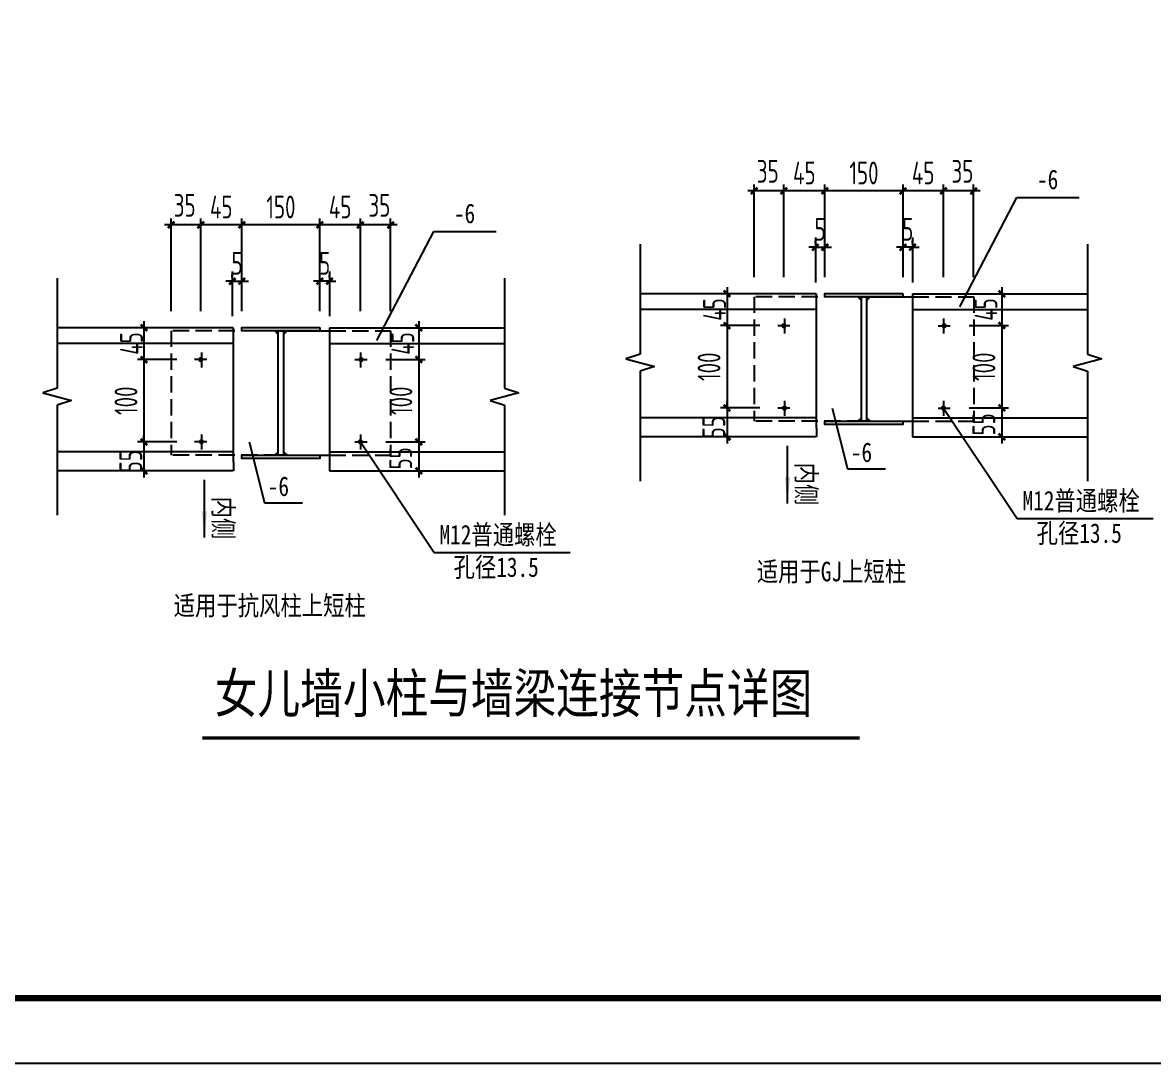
# Model space of a CAD drawing. Extents: x 492302 to 683319, y -252071 to 755100.
# Drawn here: x 531903 to 549251, y -252071 to -236097 of the extents above; entities that cross this region are included whole.
import ezdxf

# ---------------------------------------------------------------- set-up
doc = ezdxf.new("R2010")
doc.units = 0
doc.header["$LTSCALE"] = 1000
doc.header["$MEASUREMENT"] = 0
doc.linetypes.add('DASH', pattern=[0.35, 0.25, -0.1])
doc.layers.get('Defpoints').update_dxf_attribs({"color": 250})
for name, color, linetype in [('3T_WOOD', 21, 'Continuous'), ('OTHER', 7, 'Continuous'), ('PUB_DIM', 171, 'Continuous'), ('PUB_TEXT', 7, 'Continuous'), ('TK', 4, 'Continuous'), ('图层1', 8, 'Continuous'), ('水平支撑', 4, 'Continuous')]:
    doc.layers.add(name, color=color, linetype=linetype)
doc.styles.add('-宋体', font='', dxfattribs={"width": 0.8})
doc.styles.add('TSSD_Dimension', font='Tssdeng.shx', dxfattribs={"width": 0.7, "bigfont": 'hztxt.shx'})
doc.styles.get('-宋体').set_extended_font_data('SimSun')
doc.dimstyles.new('TSSD_20_100', dxfattribs={"dimtxt": 350, "dimasz": 100, "dimexe": 100, "dimexo": 250, "dimgap": 100, "dimtad": 1, "dimdec": 0, "dimlfac": 0.2, "dimzin": 0, "dimdsep": 46, "dimtxsty": 'TSSD_Dimension', "dimblk": 'ARCHTICK', "dimblk1": 'ARCHTICK', "dimblk2": 'ARCHTICK', "dimcen": 0, "dimdle": 100, "dimclrt": 7, "dimadec": 0, "dimazin": 0, "dimtfac": 1, "dimtdec": 0, "dimtix": 1, "dimtmove": 2, "dimatfit": 3, "dimfxl": 0, "dimtolj": 1, "dimtzin": 0, "dimarcsym": 0})

# ---------------------------------------------------------------- blocks, each defined once
blk = doc.blocks.new('_ArchTick')
at = {"color": 0, "linetype": 'ByBlock', "const_width": 0.4}
blk.add_lwpolyline([(-0.5, -0.5), (0.5, 0.5)], dxfattribs=at)
blk = doc.blocks.new('*D1425')
at = {"layer": 'Defpoints', "color": 0}
for p in [(545410, -238680), (545410, -240255), (546030, -240255)]:
    blk.add_point(p, dxfattribs=at)
at = {"layer": 'PUB_DIM', "color": 0, "lineweight": -2}
for p, q in [((546130, -238680), (545310, -238680)), ((545410, -240005), (545410, -238580)), ((546030, -240005), (546030, -238580))]:
    blk.add_line(p, q, dxfattribs=at)
at = {"layer": 'PUB_DIM', "color": 0, "lineweight": -2, "xscale": 100, "yscale": 100, "zscale": 100, "rotation": 180}
blk.add_blockref('_ArchTick', (545410, -238680), dxfattribs=at)
at = {"layer": 'PUB_DIM', "color": 0, "lineweight": -2, "xscale": 100, "yscale": 100, "zscale": 100}
blk.add_blockref('_ArchTick', (546030, -238680), dxfattribs=at)
at = {"layer": 'PUB_DIM', "color": 7, "insert": (545720, -238405), "char_height": 350, "attachment_point": 5, "style": 'TSSD_Dimension'}
blk.add_mtext('\\A1;45', dxfattribs=at)
blk = doc.blocks.new('*D1426')
at = {"layer": 'Defpoints', "color": 0}
for p in [(546030, -238680), (546030, -240255), (546494, -240255)]:
    blk.add_point(p, dxfattribs=at)
at = {"layer": 'PUB_DIM', "color": 0, "lineweight": -2}
for p, q in [((546594, -238680), (545930, -238680)), ((546030, -240005), (546030, -238580)), ((546494, -240005), (546494, -238580))]:
    blk.add_line(p, q, dxfattribs=at)
at = {"layer": 'PUB_DIM', "color": 0, "lineweight": -2, "xscale": 100, "yscale": 100, "zscale": 100, "rotation": 180}
blk.add_blockref('_ArchTick', (546030, -238680), dxfattribs=at)
at = {"layer": 'PUB_DIM', "color": 0, "lineweight": -2, "xscale": 100, "yscale": 100, "zscale": 100}
blk.add_blockref('_ArchTick', (546494, -238680), dxfattribs=at)
at = {"layer": 'PUB_DIM', "color": 7, "insert": (546322, -238380), "char_height": 350, "attachment_point": 5, "style": 'TSSD_Dimension'}
blk.add_mtext('\\A1;35', dxfattribs=at)
blk = doc.blocks.new('*D1427')
at = {"layer": 'Defpoints', "color": 0}
for p in [(543127, -238680), (543127, -240255), (543581, -240255)]:
    blk.add_point(p, dxfattribs=at)
at = {"layer": 'PUB_DIM', "color": 0, "lineweight": -2}
for p, q in [((543681, -238680), (543027, -238680)), ((543127, -240005), (543127, -238580)), ((543581, -240005), (543581, -238580))]:
    blk.add_line(p, q, dxfattribs=at)
at = {"layer": 'PUB_DIM', "color": 0, "lineweight": -2, "xscale": 100, "yscale": 100, "zscale": 100}
for p, rotation in [((543127, -238680), 179.9999999981185), ((543581, -238680), 359.9999999981185)]:
    blk.add_blockref('_ArchTick', p, dxfattribs=dict(at, rotation=rotation))
at = {"layer": 'PUB_DIM', "color": 7, "insert": (543335, -238380), "char_height": 350, "attachment_point": 5, "rotation": 360, "style": 'TSSD_Dimension'}
blk.add_mtext('\\A1;35', dxfattribs=at)
blk = doc.blocks.new('*D1428')
at = {"layer": 'Defpoints', "color": 0}
for p in [(543581, -238680), (543581, -240255), (544212, -240255)]:
    blk.add_point(p, dxfattribs=at)
at = {"layer": 'PUB_DIM', "color": 0, "lineweight": -2}
for p, q in [((544312, -238680), (543481, -238680)), ((543581, -240005), (543581, -238580)), ((544212, -240005), (544212, -238580))]:
    blk.add_line(p, q, dxfattribs=at)
at = {"layer": 'PUB_DIM', "color": 0, "lineweight": -2, "xscale": 100, "yscale": 100, "zscale": 100}
for p, rotation in [((543581, -238680), 180.0000000013527), ((544212, -238680), 1.352677969634897e-09)]:
    blk.add_blockref('_ArchTick', p, dxfattribs=dict(at, rotation=rotation))
at = {"layer": 'PUB_DIM', "color": 7, "insert": (543896, -238405), "char_height": 350, "attachment_point": 5, "rotation": 0, "style": 'TSSD_Dimension'}
blk.add_mtext('\\A1;45', dxfattribs=at)
blk = doc.blocks.new('*D1429')
at = {"layer": 'Defpoints', "color": 0}
for p in [(544212, -238680), (544212, -240255), (545410, -240255)]:
    blk.add_point(p, dxfattribs=at)
at = {"layer": 'PUB_DIM', "color": 0, "lineweight": -2}
for p, q in [((545510, -238680), (544112, -238680)), ((544212, -240005), (544212, -238580)), ((545410, -240005), (545410, -238580))]:
    blk.add_line(p, q, dxfattribs=at)
at = {"layer": 'PUB_DIM', "color": 0, "lineweight": -2, "xscale": 100, "yscale": 100, "zscale": 100}
for p, rotation in [((544212, -238680), 179.9999999985741), ((545410, -238680), 359.9999999985741)]:
    blk.add_blockref('_ArchTick', p, dxfattribs=dict(at, rotation=rotation))
at = {"layer": 'PUB_DIM', "color": 7, "insert": (544811, -238405), "char_height": 350, "attachment_point": 5, "rotation": 360, "style": 'TSSD_Dimension'}
blk.add_mtext('\\A1;150', dxfattribs=at)
blk = doc.blocks.new('_ARROW')
blk.add_solid([(0, 0), (-1, 0.1), (-1, -0.1)])
blk = doc.blocks.new('*D1433')
at = {"layer": 'Defpoints', "color": 0}
for p in [(543463, -240259), (542710, -240747), (543463, -240747)]:
    blk.add_point(p, dxfattribs=at)
at = {"layer": 'PUB_DIM', "color": 0, "lineweight": -2}
for p, q in [((543213, -240259), (542610, -240259)), ((542710, -240159), (542710, -240847)), ((543213, -240747), (542610, -240747))]:
    blk.add_line(p, q, dxfattribs=at)
at = {"layer": 'PUB_DIM', "color": 0, "lineweight": -2, "xscale": 100, "yscale": 100, "zscale": 100}
for p, rotation in [((542710, -240259), 90), ((542710, -240747), 270)]:
    blk.add_blockref('_ArchTick', p, dxfattribs=dict(at, rotation=rotation))
at = {"layer": 'PUB_DIM', "color": 7, "insert": (542519, -240501), "char_height": 350, "attachment_point": 5, "rotation": 90, "style": 'TSSD_Dimension'}
blk.add_mtext('\\A1;45', dxfattribs=at)
blk = doc.blocks.new('*D1434')
at = {"layer": 'Defpoints', "color": 0}
for p in [(546173, -240259), (546173, -240747), (546926, -240747)]:
    blk.add_point(p, dxfattribs=at)
at = {"layer": 'PUB_DIM', "color": 0, "lineweight": -2}
for p, q in [((546423, -240259), (547026, -240259)), ((546926, -240159), (546926, -240847)), ((546423, -240747), (547026, -240747))]:
    blk.add_line(p, q, dxfattribs=at)
at = {"layer": 'PUB_DIM', "color": 0, "lineweight": -2, "xscale": 100, "yscale": 100, "zscale": 100}
for p, rotation in [((546926, -240259), 90), ((546926, -240747), 270)]:
    blk.add_blockref('_ArchTick', p, dxfattribs=dict(at, rotation=rotation))
at = {"layer": 'PUB_DIM', "color": 7, "insert": (546682, -240501), "char_height": 350, "attachment_point": 5, "rotation": 90, "style": 'TSSD_Dimension'}
blk.add_mtext('\\A1;45', dxfattribs=at)
blk = doc.blocks.new('*D1435')
at = {"layer": 'Defpoints', "color": 0}
for p in [(545410, -239545), (545410, -239739), (545556, -239739)]:
    blk.add_point(p, dxfattribs=at)
at = {"layer": 'PUB_DIM', "color": 0, "lineweight": -2}
for p, q in [((545410, -239545), (545310, -239545)), ((545410, -239489), (545410, -239445)), ((545556, -239545), (545410, -239545)), ((545556, -239489), (545556, -239445)), ((545556, -239545), (545656, -239545))]:
    blk.add_line(p, q, dxfattribs=at)
at = {"layer": 'PUB_DIM', "color": 0, "lineweight": -2, "xscale": 100, "yscale": 100, "zscale": 100}
blk.add_blockref('_ArchTick', (545410, -239545), dxfattribs=at)
at = {"layer": 'PUB_DIM', "color": 0, "lineweight": -2, "xscale": 100, "yscale": 100, "zscale": 100, "rotation": 180}
blk.add_blockref('_ArchTick', (545556, -239545), dxfattribs=at)
at = {"layer": 'PUB_DIM', "color": 7, "insert": (545483, -239270), "char_height": 350, "attachment_point": 5, "style": 'TSSD_Dimension'}
blk.add_mtext('\\A1;5', dxfattribs=at)
blk = doc.blocks.new('*D1436')
at = {"layer": 'Defpoints', "color": 0}
for p in [(544212, -239545), (544065, -239739), (544212, -239739)]:
    blk.add_point(p, dxfattribs=at)
at = {"layer": 'PUB_DIM', "color": 0, "lineweight": -2}
for p, q in [((544065, -239545), (543965, -239545)), ((544065, -239489), (544065, -239445)), ((544065, -239545), (544212, -239545)), ((544212, -239489), (544212, -239445)), ((544212, -239545), (544312, -239545))]:
    blk.add_line(p, q, dxfattribs=at)
at = {"layer": 'PUB_DIM', "color": 0, "lineweight": -2, "xscale": 100, "yscale": 100, "zscale": 100}
blk.add_blockref('_ArchTick', (544065, -239545), dxfattribs=at)
at = {"layer": 'PUB_DIM', "color": 0, "lineweight": -2, "xscale": 100, "yscale": 100, "zscale": 100, "rotation": 180}
blk.add_blockref('_ArchTick', (544212, -239545), dxfattribs=at)
at = {"layer": 'PUB_DIM', "color": 7, "insert": (544139, -239270), "char_height": 350, "attachment_point": 5, "style": 'TSSD_Dimension'}
blk.add_mtext('\\A1;5', dxfattribs=at)
blk = doc.blocks.new('*D1437')
at = {"layer": 'Defpoints', "color": 0}
for p in [(543463, -242011), (542710, -242455), (543463, -242455)]:
    blk.add_point(p, dxfattribs=at)
at = {"layer": 'PUB_DIM', "color": 0, "lineweight": -2}
for p, q in [((542710, -242011), (542710, -241911)), ((543213, -242011), (542610, -242011)), ((542710, -242011), (542710, -242455)), ((543213, -242455), (542610, -242455)), ((542710, -242455), (542710, -242555))]:
    blk.add_line(p, q, dxfattribs=at)
at = {"layer": 'PUB_DIM', "color": 0, "lineweight": -2, "xscale": 100, "yscale": 100, "zscale": 100}
for p, rotation in [((542710, -242011), 270), ((542710, -242455), 90)]:
    blk.add_blockref('_ArchTick', p, dxfattribs=dict(at, rotation=rotation))
at = {"layer": 'PUB_DIM', "color": 7, "insert": (542508, -242307), "char_height": 350, "attachment_point": 5, "rotation": 90, "style": 'TSSD_Dimension'}
blk.add_mtext('\\A1;55', dxfattribs=at)
blk = doc.blocks.new('*D1438')
at = {"layer": 'Defpoints', "color": 0}
for p in [(546173, -242011), (546173, -242455), (546926, -242455)]:
    blk.add_point(p, dxfattribs=at)
at = {"layer": 'PUB_DIM', "color": 0, "lineweight": -2}
for p, q in [((546926, -241911), (546926, -242555)), ((546423, -242011), (547026, -242011)), ((546423, -242455), (547026, -242455))]:
    blk.add_line(p, q, dxfattribs=at)
at = {"layer": 'PUB_DIM', "color": 0, "lineweight": -2, "xscale": 100, "yscale": 100, "zscale": 100}
for p, rotation in [((546926, -242011), 90), ((546926, -242455), 270)]:
    blk.add_blockref('_ArchTick', p, dxfattribs=dict(at, rotation=rotation))
at = {"layer": 'PUB_DIM', "color": 7, "insert": (546650, -242264), "char_height": 350, "attachment_point": 5, "rotation": 90, "style": 'TSSD_Dimension'}
blk.add_mtext('\\A1;55', dxfattribs=at)
blk = doc.blocks.new('*D1439')
at = {"layer": 'Defpoints', "color": 0}
for p in [(546173, -240747), (546173, -242011), (546926, -242011)]:
    blk.add_point(p, dxfattribs=at)
at = {"layer": 'PUB_DIM', "color": 0, "lineweight": -2}
for p, q in [((546423, -240747), (547026, -240747)), ((546926, -240647), (546926, -242111)), ((546423, -242011), (547026, -242011))]:
    blk.add_line(p, q, dxfattribs=at)
at = {"layer": 'PUB_DIM', "color": 0, "lineweight": -2, "xscale": 100, "yscale": 100, "zscale": 100}
for p, rotation in [((546926, -240747), 90), ((546926, -242011), 270)]:
    blk.add_blockref('_ArchTick', p, dxfattribs=dict(at, rotation=rotation))
at = {"layer": 'PUB_DIM', "color": 7, "insert": (546651, -241379), "char_height": 350, "attachment_point": 5, "rotation": 90, "style": 'TSSD_Dimension'}
blk.add_mtext('\\A1;100', dxfattribs=at)
blk = doc.blocks.new('*D1440')
at = {"layer": 'Defpoints', "color": 0}
for p in [(543463, -240747), (542710, -242011), (543463, -242011)]:
    blk.add_point(p, dxfattribs=at)
at = {"layer": 'PUB_DIM', "color": 0, "lineweight": -2}
for p, q in [((543213, -240747), (542610, -240747)), ((542710, -240647), (542710, -242111)), ((543213, -242011), (542610, -242011))]:
    blk.add_line(p, q, dxfattribs=at)
at = {"layer": 'PUB_DIM', "color": 0, "lineweight": -2, "xscale": 100, "yscale": 100, "zscale": 100}
for p, rotation in [((542710, -240747), 90), ((542710, -242011), 270)]:
    blk.add_blockref('_ArchTick', p, dxfattribs=dict(at, rotation=rotation))
at = {"layer": 'PUB_DIM', "color": 7, "insert": (542435, -241379), "char_height": 350, "attachment_point": 5, "rotation": 90, "style": 'TSSD_Dimension'}
blk.add_mtext('\\A1;100', dxfattribs=at)
blk = doc.blocks.new('*D1444')
at = {"layer": 'Defpoints', "color": 0}
for p in [(537228, -241269), (537228, -242533), (537981, -242533)]:
    blk.add_point(p, dxfattribs=at)
at = {"layer": 'PUB_DIM', "color": 0, "lineweight": -2}
for p, q in [((537478, -241269), (538081, -241269)), ((537981, -241169), (537981, -242633)), ((537478, -242533), (538081, -242533))]:
    blk.add_line(p, q, dxfattribs=at)
at = {"layer": 'PUB_DIM', "color": 0, "lineweight": -2, "xscale": 100, "yscale": 100, "zscale": 100}
for p, rotation in [((537981, -241269), 90), ((537981, -242533), 270)]:
    blk.add_blockref('_ArchTick', p, dxfattribs=dict(at, rotation=rotation))
at = {"layer": 'PUB_DIM', "color": 7, "insert": (537706, -241901), "char_height": 350, "attachment_point": 5, "rotation": 90, "style": 'TSSD_Dimension'}
blk.add_mtext('\\A1;100', dxfattribs=at)
blk = doc.blocks.new('*D1445')
at = {"layer": 'Defpoints', "color": 0}
for p in [(537228, -242533), (537228, -242977), (537981, -242977)]:
    blk.add_point(p, dxfattribs=at)
at = {"layer": 'PUB_DIM', "color": 0, "lineweight": -2}
for p, q in [((537981, -242433), (537981, -243077)), ((537478, -242533), (538081, -242533)), ((537478, -242977), (538081, -242977))]:
    blk.add_line(p, q, dxfattribs=at)
at = {"layer": 'PUB_DIM', "color": 0, "lineweight": -2, "xscale": 100, "yscale": 100, "zscale": 100}
for p, rotation in [((537981, -242533), 90), ((537981, -242977), 270)]:
    blk.add_blockref('_ArchTick', p, dxfattribs=dict(at, rotation=rotation))
at = {"layer": 'PUB_DIM', "color": 7, "insert": (537704, -242785), "char_height": 350, "attachment_point": 5, "rotation": 90, "style": 'TSSD_Dimension'}
blk.add_mtext('\\A1;55', dxfattribs=at)
blk = doc.blocks.new('*D1446')
at = {"layer": 'Defpoints', "color": 0}
for p in [(537228, -240780), (537228, -241269), (537981, -241269)]:
    blk.add_point(p, dxfattribs=at)
at = {"layer": 'PUB_DIM', "color": 0, "lineweight": -2}
for p, q in [((537478, -240780), (538081, -240780)), ((537981, -240680), (537981, -241369)), ((537478, -241269), (538081, -241269))]:
    blk.add_line(p, q, dxfattribs=at)
at = {"layer": 'PUB_DIM', "color": 0, "lineweight": -2, "xscale": 100, "yscale": 100, "zscale": 100}
for p, rotation in [((537981, -240780), 90), ((537981, -241269), 270)]:
    blk.add_blockref('_ArchTick', p, dxfattribs=dict(at, rotation=rotation))
at = {"layer": 'PUB_DIM', "color": 7, "insert": (537737, -241022), "char_height": 350, "attachment_point": 5, "rotation": 90, "style": 'TSSD_Dimension'}
blk.add_mtext('\\A1;45', dxfattribs=at)
blk = doc.blocks.new('*D1447')
at = {"layer": 'Defpoints', "color": 0}
for p in [(534517, -241269), (533765, -242533), (534517, -242533)]:
    blk.add_point(p, dxfattribs=at)
at = {"layer": 'PUB_DIM', "color": 0, "lineweight": -2}
for p, q in [((534267, -241269), (533665, -241269)), ((533765, -241169), (533765, -242633)), ((534267, -242533), (533665, -242533))]:
    blk.add_line(p, q, dxfattribs=at)
at = {"layer": 'PUB_DIM', "color": 0, "lineweight": -2, "xscale": 100, "yscale": 100, "zscale": 100}
for p, rotation in [((533765, -241269), 90), ((533765, -242533), 270)]:
    blk.add_blockref('_ArchTick', p, dxfattribs=dict(at, rotation=rotation))
at = {"layer": 'PUB_DIM', "color": 7, "insert": (533490, -241901), "char_height": 350, "attachment_point": 5, "rotation": 90, "style": 'TSSD_Dimension'}
blk.add_mtext('\\A1;100', dxfattribs=at)
blk = doc.blocks.new('*D1448')
at = {"layer": 'Defpoints', "color": 0}
for p in [(534517, -242533), (533765, -242977), (534517, -242977)]:
    blk.add_point(p, dxfattribs=at)
at = {"layer": 'PUB_DIM', "color": 0, "lineweight": -2}
for p, q in [((533765, -242533), (533765, -242433)), ((534267, -242533), (533665, -242533)), ((533765, -242533), (533765, -242977)), ((534267, -242977), (533665, -242977)), ((533765, -242977), (533765, -243077))]:
    blk.add_line(p, q, dxfattribs=at)
at = {"layer": 'PUB_DIM', "color": 0, "lineweight": -2, "xscale": 100, "yscale": 100, "zscale": 100}
for p, rotation in [((533765, -242533), 270), ((533765, -242977), 90)]:
    blk.add_blockref('_ArchTick', p, dxfattribs=dict(at, rotation=rotation))
at = {"layer": 'PUB_DIM', "color": 7, "insert": (533563, -242829), "char_height": 350, "attachment_point": 5, "rotation": 90, "style": 'TSSD_Dimension'}
blk.add_mtext('\\A1;55', dxfattribs=at)
blk = doc.blocks.new('*D1449')
at = {"layer": 'Defpoints', "color": 0}
for p in [(534517, -240780), (533765, -241269), (534517, -241269)]:
    blk.add_point(p, dxfattribs=at)
at = {"layer": 'PUB_DIM', "color": 0, "lineweight": -2}
for p, q in [((534267, -240780), (533665, -240780)), ((533765, -240680), (533765, -241369)), ((534267, -241269), (533665, -241269))]:
    blk.add_line(p, q, dxfattribs=at)
at = {"layer": 'PUB_DIM', "color": 0, "lineweight": -2, "xscale": 100, "yscale": 100, "zscale": 100}
for p, rotation in [((533765, -240780), 90), ((533765, -241269), 270)]:
    blk.add_blockref('_ArchTick', p, dxfattribs=dict(at, rotation=rotation))
at = {"layer": 'PUB_DIM', "color": 7, "insert": (533574, -241022), "char_height": 350, "attachment_point": 5, "rotation": 90, "style": 'TSSD_Dimension'}
blk.add_mtext('\\A1;45', dxfattribs=at)
blk = doc.blocks.new('*D1450')
at = {"layer": 'Defpoints', "color": 0}
for p in [(535267, -239202), (535267, -240776), (536464, -240776)]:
    blk.add_point(p, dxfattribs=at)
at = {"layer": 'PUB_DIM', "color": 0, "lineweight": -2}
for p, q in [((536564, -239202), (535167, -239202)), ((535267, -240526), (535267, -239102)), ((536464, -240526), (536464, -239102))]:
    blk.add_line(p, q, dxfattribs=at)
at = {"layer": 'PUB_DIM', "color": 0, "lineweight": -2, "xscale": 100, "yscale": 100, "zscale": 100}
for p, rotation in [((535267, -239202), 179.999999999287), ((536464, -239202), 359.999999999287)]:
    blk.add_blockref('_ArchTick', p, dxfattribs=dict(at, rotation=rotation))
at = {"layer": 'PUB_DIM', "color": 7, "insert": (535866, -238927), "char_height": 350, "attachment_point": 5, "style": 'TSSD_Dimension'}
blk.add_mtext('\\A1;150', dxfattribs=at)
blk = doc.blocks.new('*D1451')
at = {"layer": 'Defpoints', "color": 0}
for p in [(534636, -239202), (534636, -240776), (535267, -240776)]:
    blk.add_point(p, dxfattribs=at)
at = {"layer": 'PUB_DIM', "color": 0, "lineweight": -2}
for p, q in [((535367, -239202), (534536, -239202)), ((534636, -240526), (534636, -239102)), ((535267, -240526), (535267, -239102))]:
    blk.add_line(p, q, dxfattribs=at)
at = {"layer": 'PUB_DIM', "color": 0, "lineweight": -2, "xscale": 100, "yscale": 100, "zscale": 100, "rotation": 180}
blk.add_blockref('_ArchTick', (534636, -239202), dxfattribs=at)
at = {"layer": 'PUB_DIM', "color": 0, "lineweight": -2, "xscale": 100, "yscale": 100, "zscale": 100}
blk.add_blockref('_ArchTick', (535267, -239202), dxfattribs=at)
at = {"layer": 'PUB_DIM', "color": 7, "insert": (534951, -238927), "char_height": 350, "attachment_point": 5, "style": 'TSSD_Dimension'}
blk.add_mtext('\\A1;45', dxfattribs=at)
blk = doc.blocks.new('*D1452')
at = {"layer": 'Defpoints', "color": 0}
for p in [(534182, -239202), (534182, -240776), (534636, -240776)]:
    blk.add_point(p, dxfattribs=at)
at = {"layer": 'PUB_DIM', "color": 0, "lineweight": -2}
for p, q in [((534736, -239202), (534082, -239202)), ((534182, -240526), (534182, -239102)), ((534636, -240526), (534636, -239102))]:
    blk.add_line(p, q, dxfattribs=at)
at = {"layer": 'PUB_DIM', "color": 0, "lineweight": -2, "xscale": 100, "yscale": 100, "zscale": 100, "rotation": 180}
blk.add_blockref('_ArchTick', (534182, -239202), dxfattribs=at)
at = {"layer": 'PUB_DIM', "color": 0, "lineweight": -2, "xscale": 100, "yscale": 100, "zscale": 100}
blk.add_blockref('_ArchTick', (534636, -239202), dxfattribs=at)
at = {"layer": 'PUB_DIM', "color": 7, "insert": (534390, -238902), "char_height": 350, "attachment_point": 5, "style": 'TSSD_Dimension'}
blk.add_mtext('\\A1;35', dxfattribs=at)
blk = doc.blocks.new('*D1453')
at = {"layer": 'Defpoints', "color": 0}
for p in [(537085, -239202), (537085, -240776), (537549, -240776)]:
    blk.add_point(p, dxfattribs=at)
at = {"layer": 'PUB_DIM', "color": 0, "lineweight": -2}
for p, q in [((537649, -239202), (536985, -239202)), ((537085, -240526), (537085, -239102)), ((537549, -240526), (537549, -239102))]:
    blk.add_line(p, q, dxfattribs=at)
at = {"layer": 'PUB_DIM', "color": 0, "lineweight": -2, "xscale": 100, "yscale": 100, "zscale": 100}
for p, rotation in [((537085, -239202), 180.0000000018392), ((537549, -239202), 1.839248753299216e-09)]:
    blk.add_blockref('_ArchTick', p, dxfattribs=dict(at, rotation=rotation))
at = {"layer": 'PUB_DIM', "color": 7, "insert": (537377, -238902), "char_height": 350, "attachment_point": 5, "rotation": 0, "style": 'TSSD_Dimension'}
blk.add_mtext('\\A1;35', dxfattribs=at)
blk = doc.blocks.new('*D1454')
at = {"layer": 'Defpoints', "color": 0}
for p in [(536464, -239202), (536464, -240776), (537085, -240776)]:
    blk.add_point(p, dxfattribs=at)
at = {"layer": 'PUB_DIM', "color": 0, "lineweight": -2}
for p, q in [((537185, -239202), (536364, -239202)), ((536464, -240526), (536464, -239102)), ((537085, -240526), (537085, -239102))]:
    blk.add_line(p, q, dxfattribs=at)
at = {"layer": 'PUB_DIM', "color": 0, "lineweight": -2, "xscale": 100, "yscale": 100, "zscale": 100}
for p, rotation in [((536464, -239202), 179.9999999986246), ((537085, -239202), 359.9999999986247)]:
    blk.add_blockref('_ArchTick', p, dxfattribs=dict(at, rotation=rotation))
at = {"layer": 'PUB_DIM', "color": 7, "insert": (536775, -238927), "char_height": 350, "attachment_point": 5, "rotation": 360, "style": 'TSSD_Dimension'}
blk.add_mtext('\\A1;45', dxfattribs=at)
blk = doc.blocks.new('*D1455')
at = {"layer": 'Defpoints', "color": 0}
for p in [(535267, -240067), (535120, -240261), (535267, -240261)]:
    blk.add_point(p, dxfattribs=at)
at = {"layer": 'PUB_DIM', "color": 0, "lineweight": -2}
for p, q in [((535120, -240067), (535020, -240067)), ((535120, -240011), (535120, -239967)), ((535120, -240067), (535267, -240067)), ((535267, -240011), (535267, -239967)), ((535267, -240067), (535367, -240067))]:
    blk.add_line(p, q, dxfattribs=at)
at = {"layer": 'PUB_DIM', "color": 0, "lineweight": -2, "xscale": 100, "yscale": 100, "zscale": 100}
blk.add_blockref('_ArchTick', (535120, -240067), dxfattribs=at)
at = {"layer": 'PUB_DIM', "color": 0, "lineweight": -2, "xscale": 100, "yscale": 100, "zscale": 100, "rotation": 180}
blk.add_blockref('_ArchTick', (535267, -240067), dxfattribs=at)
at = {"layer": 'PUB_DIM', "color": 7, "insert": (535194, -239792), "char_height": 350, "attachment_point": 5, "style": 'TSSD_Dimension'}
blk.add_mtext('\\A1;5', dxfattribs=at)
blk = doc.blocks.new('*D1456')
at = {"layer": 'Defpoints', "color": 0}
for p in [(536464, -240067), (536464, -240261), (536611, -240261)]:
    blk.add_point(p, dxfattribs=at)
at = {"layer": 'PUB_DIM', "color": 0, "lineweight": -2}
for p, q in [((536464, -240067), (536364, -240067)), ((536464, -240011), (536464, -239967)), ((536611, -240067), (536464, -240067)), ((536611, -240011), (536611, -239967)), ((536611, -240067), (536711, -240067))]:
    blk.add_line(p, q, dxfattribs=at)
at = {"layer": 'PUB_DIM', "color": 0, "lineweight": -2, "xscale": 100, "yscale": 100, "zscale": 100}
blk.add_blockref('_ArchTick', (536464, -240067), dxfattribs=at)
at = {"layer": 'PUB_DIM', "color": 0, "lineweight": -2, "xscale": 100, "yscale": 100, "zscale": 100, "rotation": 180}
blk.add_blockref('_ArchTick', (536611, -240067), dxfattribs=at)
at = {"layer": 'PUB_DIM', "color": 7, "insert": (536538, -239792), "char_height": 350, "attachment_point": 5, "style": 'TSSD_Dimension'}
blk.add_mtext('\\A1;5', dxfattribs=at)
blk = doc.blocks.new('GeYuanFrame_33718775', base_point=(20.09, 4.53))
at = {"layer": 'TK'}
blk.add_lwpolyline([(20.09, 4.53), (20.09, 598.53), (861.09, 598.53), (861.09, 4.53)], close=True, dxfattribs=at)
at = {"layer": 'TK', "const_width": 1}
blk.add_lwpolyline([(45.09, 588.53), (851.09, 588.53), (851.09, 14.53), (45.09, 14.53)], close=True, dxfattribs=at)

msp = doc.modelspace()

# ---------------------------------------------------------------- linework, layer by layer
at = {"layer": 'OTHER'}
for p, q in [((541376.9, -239495.8), (541376.9, -241185.5)), ((548241.6, -239495.8), (548241.6, -241185.5)), ((532431.8, -240017.2), (532431.8, -241707)), ((539296.6, -240017.2), (539296.6, -241707)), ((541376.9, -241185.5), (541156.9, -241255.5)), ((541156.9, -241255.5), (541596.9, -241375.5)), ((548461.6, -241255.5), (548021.6, -241375.5)), ((548241.6, -241185.5), (548461.6, -241255.5)), ((541596.9, -241375.5), (541376.9, -241445.5)), ((541376.9, -241445.5), (541376.9, -243135.2)), ((548021.6, -241375.5), (548241.6, -241445.5)), ((548241.6, -241445.5), (548241.6, -243135.2)), ((532431.8, -241707), (532211.8, -241777)), ((532211.8, -241777), (532651.8, -241897)), ((539516.6, -241777), (539076.6, -241897)), ((539296.6, -241707), (539516.6, -241777)), ((532651.8, -241897), (532431.8, -241967)), ((532431.8, -241967), (532431.8, -243656.7)), ((539076.6, -241897), (539296.6, -241967)), ((539296.6, -241967), (539296.6, -243656.7))]:
    msp.add_line(p, q, dxfattribs=at)
at = {"layer": 'PUB_DIM'}
msp.add_line((545556.1, -242161.8), (548241.6, -242161.8), dxfattribs=at)
for points in [[(543637.5, -243477.1), (543637.5, -242592.9)], [(534692.5, -243998.6), (534692.5, -243114.4)]]:
    msp.add_lwpolyline(points, dxfattribs=at)
at = {"layer": '图层1'}
for p, q in [((546283.8, -240457.2), (547156, -238782.2)), ((547156, -238782.2), (548113.7, -238782.2)), ((537338.7, -240978.7), (538210.9, -239303.7)), ((538210.9, -239303.7), (539168.6, -239303.7)), ((544325, -242012.4), (544558.8, -242947)), ((546030.3, -242013.8), (547159.8, -243706.4)), ((535379.9, -242533.9), (535613.7, -243468.5)), ((537085.2, -242530), (538214.7, -244227.8)), ((544558.8, -242947), (545143.3, -242947)), ((535613.7, -243468.5), (536198.2, -243468.5)), ((547159.8, -243706.4), (549249.3, -243706.4)), ((538214.7, -244227.8), (540304.2, -244227.8))]:
    msp.add_line(p, q, dxfattribs=at)
at = {"layer": '水平支撑'}
for p, q in [((544065.4, -239395.2), (544065.4, -240083.8)), ((545556.1, -239395.2), (545556.1, -240083.8)), ((535120.3, -239916.7), (535120.3, -240605.3)), ((536611, -239916.7), (536611, -240605.3)), ((544079.8, -240258.5), (541394.1, -240258.5)), ((544079.8, -240258.5), (544079.8, -240407.7)), ((545556.1, -240258.5), (545556.1, -240407.7)), ((545556.1, -240258.5), (548241.8, -240258.5)), ((544079.8, -240407.7), (544079.8, -242319.9)), ((544079.8, -240407.7), (544079.8, -242319.9)), ((544716, -240304), (544771.3, -240360.7)), ((544819.7, -240304), (545556.1, -240304)), ((544905.6, -240304), (544850.2, -240360.7)), ((545556.1, -240407.7), (545556.1, -242319.9)), ((544079.8, -240500.9), (541394.1, -240500.9)), ((545556.1, -240500.9), (548241.8, -240500.9)), ((535134.7, -240780), (532449, -240780)), ((535134.7, -240780), (535134.7, -240929.2)), ((536611, -240780), (539296.7, -240780)), ((536611, -240780), (536611, -240929.2)), ((543674.5, -240750), (543487.2, -240750)), ((543674.5, -240750), (543487.2, -240750)), ((543591.3, -240639.5), (543591.3, -240871.2)), ((545947, -240750), (546134.4, -240750)), ((546030.3, -240639.5), (546030.3, -240871.2)), ((535134.7, -240929.2), (535134.7, -242841.3)), ((535134.7, -240929.2), (535134.7, -242841.3)), ((535770.9, -240825.5), (535826.2, -240882.2)), ((535874.6, -240825.5), (536611, -240825.5)), ((535960.5, -240825.5), (535905.2, -240882.2)), ((536611, -240929.2), (536611, -242841.3)), ((535134.7, -241022.3), (532449, -241022.3)), ((536611, -241022.3), (539296.7, -241022.3)), ((534729.5, -241269.3), (534542.1, -241269.3)), ((534729.5, -241269.3), (534542.1, -241269.3)), ((534646.2, -241158.8), (534646.2, -241390.5)), ((537001.9, -241269.3), (537189.3, -241269.3)), ((537085.2, -241158.8), (537085.2, -241390.5)), ((543591.3, -241903.3), (543591.3, -242135)), ((546030.3, -241903.3), (546030.3, -242135)), ((544079.8, -242161.8), (541394.3, -242161.8)), ((543674.5, -242013.8), (543487.2, -242013.8)), ((543674.5, -242013.8), (543487.2, -242013.8)), ((544771.3, -242166.8), (544712.8, -242216.2)), ((544850.2, -242166.8), (544908.7, -242216.2)), ((545947, -242013.8), (546134.4, -242013.8)), ((544082.3, -242319.9), (544082.3, -242455.4)), ((544819.7, -242216.2), (545556.1, -242216.2)), ((545556.1, -242319.9), (545556.1, -242455.4)), ((534646.2, -242419.5), (534646.2, -242651.2)), ((537085.2, -242419.5), (537085.2, -242651.2)), ((544079.8, -242455.4), (541394.3, -242455.4)), ((545556.1, -242455.4), (548241.6, -242455.4)), ((535134.7, -242683.3), (532449.2, -242683.3)), ((534729.5, -242530), (534542.1, -242530)), ((534729.5, -242530), (534542.1, -242530)), ((535826.2, -242688.3), (535767.8, -242737.7)), ((535905.2, -242688.3), (535963.6, -242737.7)), ((536611, -242683.3), (539296.6, -242683.3)), ((537001.9, -242530), (537189.3, -242530)), ((535137.2, -242841.3), (535137.2, -242976.9)), ((535874.6, -242737.7), (536611, -242737.7)), ((536611, -242841.3), (536611, -242976.9)), ((535134.7, -242976.9), (532449.2, -242976.9)), ((536611, -242976.9), (539296.6, -242976.9))]:
    msp.add_line(p, q, dxfattribs=at)
at = {"layer": '水平支撑', "linetype": 'DASH'}
for p, q in [((544801.8, -240304), (543127.1, -240304)), ((543127.1, -240304), (543127.1, -242216.2)), ((545556.1, -240304), (546494.5, -240304)), ((546494.5, -240304), (546494.5, -242216.2)), ((534182, -240825.5), (534182, -242737.7)), ((535856.8, -240825.5), (534182, -240825.5)), ((536611, -240825.5), (537549.4, -240825.5)), ((537549.4, -240825.5), (537549.4, -242737.7)), ((544801.8, -242216.2), (543127.1, -242216.2)), ((545556.1, -242216.2), (546494.5, -242216.2)), ((535856.8, -242737.7), (534182, -242737.7)), ((536611, -242737.7), (537549.4, -242737.7))]:
    msp.add_line(p, q, dxfattribs=at)
at = {"layer": '水平支撑'}
for points in [[(545409.5, -240254.6), (545409.5, -240304), (544212, -240304), (544212, -240254.6)], [(544850.2, -240304), (544850.2, -242216.2), (544771.3, -242216.2), (544771.3, -240304)], [(536464.4, -240776.1), (536464.4, -240825.5), (535266.9, -240825.5), (535266.9, -240776.1)], [(535905.2, -240825.5), (535905.2, -242737.7), (535826.2, -242737.7), (535826.2, -240825.5)], [(545409.5, -242216.2), (545409.5, -242265.5), (544212, -242265.5), (544212, -242216.2)], [(536464.4, -242737.7), (536464.4, -242787), (535266.9, -242787), (535266.9, -242737.7)]]:
    msp.add_lwpolyline(points, close=True, dxfattribs=at)
at = {"layer": '水平支撑', "const_width": 39.8}
for points in [[(543580.8, -240729.9, -1), (543580.8, -240770.1, -1)], [(543580.8, -240729.9, -1), (543580.8, -240770.1, -1)], [(546040.7, -240729.9, 1), (546040.7, -240770.1, 1)], [(534635.8, -241249.1, -1), (534635.8, -241289.4, -1)], [(534635.8, -241249.1, -1), (534635.8, -241289.4, -1)], [(537095.6, -241249.1, 1), (537095.6, -241289.4, 1)], [(543591.3, -241993.7, -1), (543591.3, -242033.9, -1)], [(543591.3, -241993.7, -1), (543591.3, -242033.9, -1)], [(546030.3, -241993.7, 1), (546030.3, -242033.9, 1)], [(534646.2, -242509.9, -1), (534646.2, -242550.1, -1)], [(534646.2, -242509.9, -1), (534646.2, -242550.1, -1)], [(537085.2, -242509.9, 1), (537085.2, -242550.1, 1)]]:
    msp.add_lwpolyline(points, format="xyb", close=True, dxfattribs=at)
at = {"layer": '水平支撑', "const_width": 50}
msp.add_lwpolyline([(534659.4, -247075.2), (544746.7, -247075.2)], dxfattribs=at)

# ---------------------------------------------------------------- block references
at = {"layer": '3T_WOOD', "xscale": 100, "yscale": 100, "zscale": 100}
msp.add_blockref('GeYuanFrame_33718775', (493324.9, -252071.2), dxfattribs=at)
at = {"layer": 'PUB_DIM', "xscale": 400, "yscale": 400, "zscale": 400, "rotation": 270}
for p in [(543637.5, -243477.1), (534692.5, -243998.6)]:
    msp.add_blockref('_ARROW', p, dxfattribs=at)

# ---------------------------------------------------------------- texts
at = {"layer": 'PUB_TEXT', "style": '-宋体', "width": 0.8}
for s, height, p in [('-6', 300, (547465.3, -238654.2)), ('-6', 300, (538520.3, -239175.7)), ('-6', 300, (544609.3, -242841.6)), ('-6', 300, (535664.2, -243363.1)), ('M12普通螺栓', 300, (547243.5, -243585)), ('M12普通螺栓', 300, (538298.4, -244106.5)), ('孔径13.5', 300, (547459.5, -244082.6)), ('孔径13.5', 300, (538514.4, -244604.1)), ('适用于GJ上短柱', 300, (543166.5, -244672.3)), ('适用于抗风柱上短柱', 300, (534221.4, -245193.8)), ('女儿墙小柱与墙梁连接节点详图', 600, (534851.9, -246690.3))]:
    msp.add_text(s, height=height, dxfattribs=at).set_placement(p)
for p in [(543777.6, -242851.7), (534832.6, -243373.2)]:
    msp.add_text('内侧', height=300, rotation=270, dxfattribs=at).set_placement(p)

# ---------------------------------------------------------------- dimensions: what is measured, and where the dimension line sits
at = {"layer": 'PUB_DIM'}
for base, p1, p2, angle, text, picture, middle in [((543127.1, -238680.3), (543580.8, -240254.6), (543127.1, -240254.6), 180, '35', '*D1427', (543335.1, -238380.3)), ((546030.3, -238680.3), (546494.5, -240254.6), (546030.3, -240254.6), 180, '35', '*D1426', (546322.4, -238380.3)), ((534182, -239201.8), (534635.8, -240776.1), (534182, -240776.1), 180, '35', '*D1452', (534390, -238901.8)), ((537085.2, -239201.8), (537549.4, -240776.1), (537085.2, -240776.1), 180, '35', '*D1453', (537377.4, -238901.8)), ((542709.6, -240747.4), (543462.5, -240258.5), (543462.5, -240747.4), 270, '45', '*D1433', (542519.5, -240500.9)), ((546926.3, -240747.4), (546173.4, -240258.5), (546173.4, -240747.4), 270, '45', '*D1434', (546682.4, -240500.9)), ((533764.5, -241268.8), (534517.4, -240780), (534517.4, -241268.8), 270, '45', '*D1449', (533574.4, -241022.3)), ((537981.2, -241268.8), (537228.3, -240780), (537228.3, -241268.8), 270, '45', '*D1446', (537737.3, -241022.3)), ((542709.6, -242455.4), (543462.5, -242011.2), (543462.5, -242455.4), 270, '55', '*D1437', (542508.1, -242307.4)), ((546926.3, -242455.4), (546173.4, -242011.2), (546173.4, -242455.4), 270, '55', '*D1438', (546649.6, -242263.6)), ((533764.5, -242976.9), (534517.4, -242532.6), (534517.4, -242976.9), 270, '55', '*D1448', (533563.1, -242828.9)), ((537981.2, -242976.9), (537228.3, -242532.6), (537228.3, -242976.9), 270, '55', '*D1445', (537704.5, -242785.1))]:
    dim = msp.add_linear_dim(base=base, p1=p1, p2=p2, angle=angle, text=text, dimstyle='TSSD_20_100', dxfattribs=at)
    dim.commit()
    dim.dimension.update_dxf_attribs({"geometry": picture, "text_midpoint": middle, "dimtype": 161})
for p1, p2, distance, text, picture, middle in [((544212, -240254.6), (543580.8, -240254.6), -1574.3, '45', '*D1428', (543896.4, -238405.3)), ((545409.5, -240254.6), (544212, -240254.6), -1574.3, '150', '*D1429', (544810.8, -238405.3)), ((546030.3, -240254.6), (545409.5, -240254.6), -1574.3, '45', '*D1425', (545719.9, -238405.3)), ((535266.9, -240776.1), (534635.8, -240776.1), -1574.3, '45', '*D1451', (534951.4, -238926.8)), ((536464.4, -240776.1), (535266.9, -240776.1), -1574.3, '150', '*D1450', (535865.7, -238926.8)), ((537085.2, -240776.1), (536464.4, -240776.1), -1574.3, '45', '*D1454', (536774.8, -238926.8)), ((544065.4, -239739.2), (544212, -239739.2), 194, '5', '*D1436', (544138.7, -239270.2)), ((545556.1, -239739.2), (545409.5, -239739.2), -194, '5', '*D1435', (545482.8, -239270.2)), ((535120.3, -240260.6), (535266.9, -240260.6), 194, '5', '*D1455', (535193.6, -239791.7)), ((536611, -240260.6), (536464.4, -240260.6), -194, '5', '*D1456', (536537.7, -239791.7)), ((543462.5, -240747.4), (543462.5, -242011.2), -752.9, '100', '*D1440', (542434.6, -241379.3)), ((546173.4, -240747.4), (546173.4, -242011.2), 752.9, '100', '*D1439', (546651.3, -241379.3)), ((534517.4, -241268.8), (534517.4, -242532.6), -752.9, '100', '*D1447', (533489.5, -241900.7)), ((537228.3, -241268.8), (537228.3, -242532.6), 752.9, '100', '*D1444', (537706.2, -241900.7))]:
    dim = msp.add_aligned_dim(p1=p1, p2=p2, distance=distance, text=text, dimstyle='TSSD_20_100', dxfattribs=at)
    dim.commit()
    dim.dimension.update_dxf_attribs({"geometry": picture, "text_midpoint": middle})

doc.saveas('drawing.dxf')
